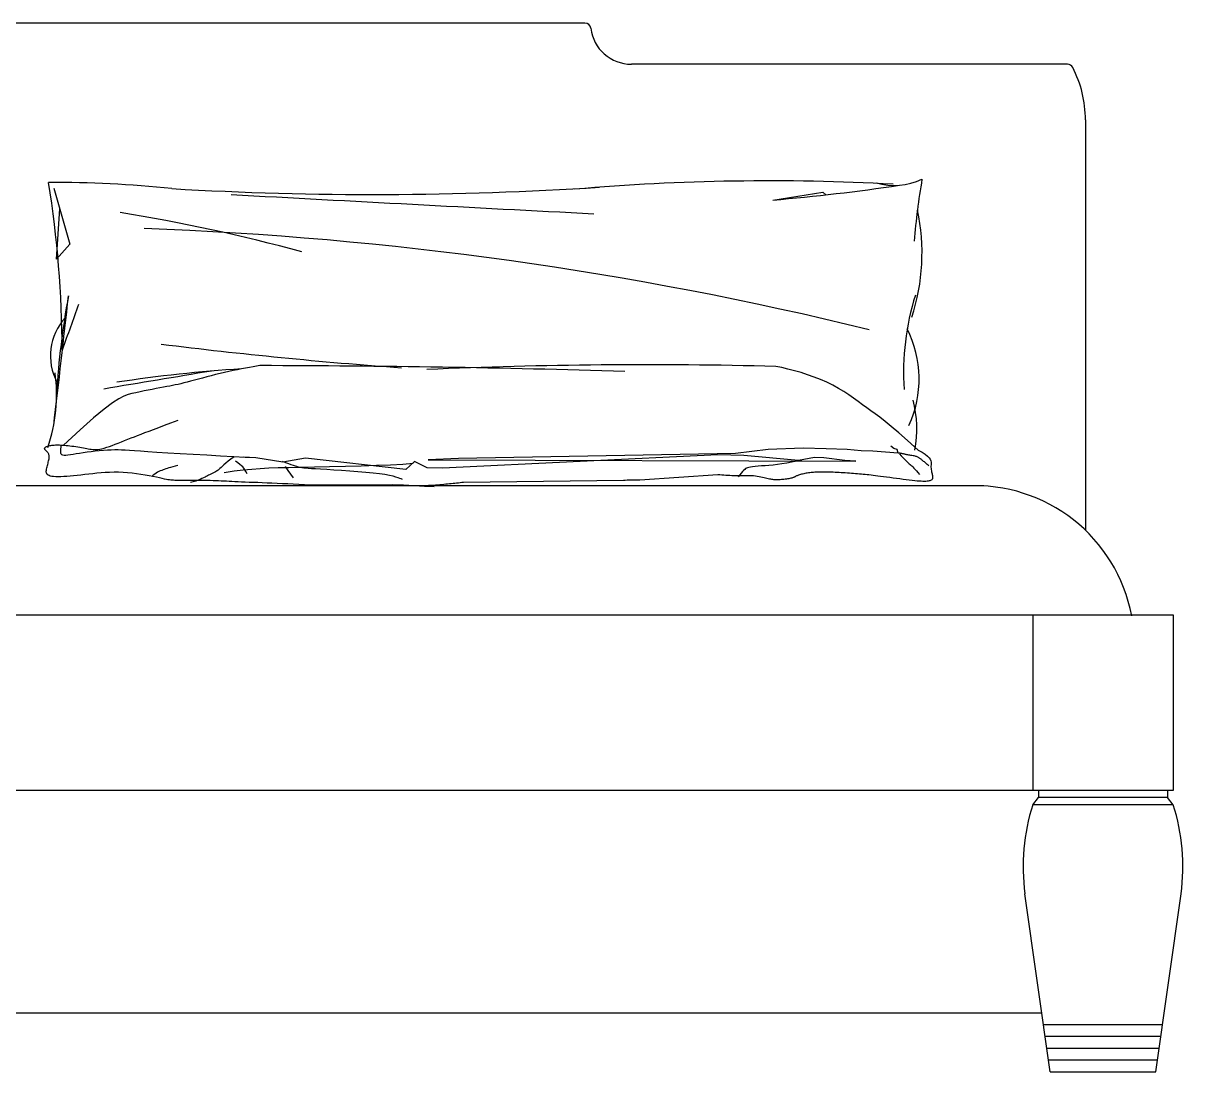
# Model space of a CAD drawing. Header units: millimetres. Extents: x 6388 to 59789, y -18725 to 8137.
# Drawn here: x 39439 to 40429, y -1777 to -882 of the extents above; entities that cross this region are included whole.
import ezdxf

# ---------------------------------------------------------------- set-up
doc = ezdxf.new("R2010")
doc.units = ezdxf.units.MM

# ---------------------------------------------------------------- blocks, each defined once
blk = doc.blocks.new('A$C1CCA4D2C')
for p, q in [((2120.6, 895), (1622.79, 895)), ((2532.48, 860), (2160.29, 860)), ((2547.79, 812.46), (2547.79, 462.22)), ((1667.4, 754.09), (1680.87, 706.39)), ((2280.89, 744.05), (2323.67, 750.65)), ((2323.67, 750.65), (2326.31, 748.54)), ((1669.62, 693.72), (1672.31, 736.68)), ((1680.87, 706.39), (1669.62, 693.72)), ((1801.61, 594.09), (1797.86, 593.11)), ((1805.4, 595.06), (1801.61, 594.09)), ((1809.2, 596), (1805.4, 595.06)), ((1812.97, 596.89), (1809.2, 596)), ((1816.7, 597.73), (1812.97, 596.89)), ((1820.37, 598.53), (1816.7, 597.73)), ((1823.97, 599.27), (1820.37, 598.53)), ((1827.48, 599.97), (1823.97, 599.27)), ((1830.88, 600.61), (1827.48, 599.97)), ((1834.16, 601.21), (1830.88, 600.61)), ((1837.3, 601.77), (1834.16, 601.21)), ((1840.3, 602.27), (1837.3, 601.77)), ((1843.19, 602.75), (1840.3, 602.27)), ((2288.59, 601), (2283.53, 602.07)), ((2293.91, 599.75), (2288.59, 601)), ((2299.42, 598.33), (2293.91, 599.75)), ((2305.04, 596.73), (2299.42, 598.33)), ((2310.69, 594.95), (2305.04, 596.73)), ((2316.3, 592.99), (2310.69, 594.95)), ((1760.84, 584.27), (1757.86, 583.71)), ((1763.59, 584.78), (1760.84, 584.27)), ((1766.15, 585.27), (1763.59, 584.78)), ((1768.57, 585.75), (1766.15, 585.27)), ((1770.94, 586.24), (1768.57, 585.75)), ((1773.3, 586.75), (1770.94, 586.24)), ((1775.73, 587.3), (1773.3, 586.75)), ((1778.29, 587.92), (1775.73, 587.3)), ((1781.04, 588.61), (1778.29, 587.92)), ((1784.04, 589.39), (1781.04, 588.61)), ((1787.25, 590.25), (1784.04, 589.39)), ((1790.65, 591.17), (1787.25, 590.25)), ((1794.2, 592.13), (1790.65, 591.17)), ((1797.86, 593.11), (1794.2, 592.13)), ((2321.78, 590.84), (2316.3, 592.99)), ((2327.08, 588.5), (2321.78, 590.84)), ((2332.11, 585.98), (2327.08, 588.5)), ((2336.9, 583.31), (2332.11, 585.98)), ((1722.7, 574.51), (1717.24, 570.97)), ((1727.02, 576.71), (1722.7, 574.51)), ((1730.64, 578.02), (1727.02, 576.71)), ((1733.97, 578.88), (1730.64, 578.02)), ((1737.36, 579.64), (1733.97, 578.88)), ((1740.84, 580.39), (1737.36, 579.64)), ((1744.36, 581.12), (1740.84, 580.39)), ((1747.87, 581.81), (1744.36, 581.12)), ((1751.32, 582.48), (1747.87, 581.81)), ((1754.67, 583.11), (1751.32, 582.48)), ((1757.86, 583.71), (1754.67, 583.11)), ((2341.45, 580.54), (2336.9, 583.31)), ((2345.77, 577.7), (2341.45, 580.54)), ((2349.9, 574.85), (2345.77, 577.7)), ((2353.84, 572.03), (2349.9, 574.85)), ((1710.22, 565.68), (1701.22, 558.18)), ((1717.24, 570.97), (1710.22, 565.68)), ((2357.6, 569.29), (2353.84, 572.03)), ((2361.22, 566.66), (2357.6, 569.29)), ((2364.74, 564.14), (2361.22, 566.66)), ((1701.22, 558.18), (1689.82, 548.03)), ((1767.24, 553.87), (1773.48, 556.23)), ((2368.35, 561.54), (2364.74, 564.14)), ((2372.29, 558.62), (2368.35, 561.54)), ((2376.79, 555.13), (2372.29, 558.62)), ((2382.08, 550.84), (2376.79, 555.13)), ((1689.82, 548.03), (1675.59, 534.82)), ((1741.79, 544.33), (1745, 545.54)), ((1745, 545.54), (1748.52, 546.86)), ((1748.52, 546.86), (1752.42, 548.32)), ((1752.42, 548.32), (1756.79, 549.95)), ((1756.79, 549.95), (1761.7, 551.79)), ((1761.7, 551.79), (1767.24, 553.87)), ((2388.39, 545.49), (2382.08, 550.84)), ((2395.95, 538.84), (2388.39, 545.49)), ((1663.77, 534.49), (1664.64, 534.65)), ((1664.64, 534.65), (1665.56, 534.79)), ((1665.56, 534.79), (1666.53, 534.9)), ((1666.53, 534.9), (1667.55, 534.98)), ((1667.55, 534.98), (1668.63, 535.03)), ((1668.63, 535.03), (1669.75, 535.05)), ((1669.75, 535.05), (1670.94, 535.04)), ((1670.94, 535.04), (1672.19, 535.01)), ((1672.19, 535.01), (1673.49, 534.95)), ((1673.41, 533.19), (1673.49, 534.95)), ((1673.49, 534.95), (1675.59, 534.82)), ((1674.86, 534.87), (1676.29, 534.76)), ((1676.29, 534.76), (1677.79, 534.63)), ((1677.79, 534.63), (1679.36, 534.48)), ((1714.75, 533.79), (1717.17, 534.66)), ((1717.17, 534.66), (1719.69, 535.62)), ((1719.69, 535.62), (1722.3, 536.64)), ((1722.3, 536.64), (1724.97, 537.71)), ((1724.97, 537.71), (1727.7, 538.8)), ((1727.7, 538.8), (1730.45, 539.91)), ((1730.45, 539.91), (1733.21, 541.01)), ((1733.21, 541.01), (1735.98, 542.1)), ((1735.98, 542.1), (1738.81, 543.19)), ((1738.81, 543.19), (1741.79, 544.33)), ((2405, 530.66), (2395.95, 538.84)), ((1659.43, 531.88), (1659.44, 532.18)), ((1659.51, 531.58), (1659.43, 531.88)), ((1659.44, 532.18), (1659.54, 532.47)), ((1659.66, 531.27), (1659.51, 531.58)), ((1659.54, 532.47), (1659.75, 532.76)), ((1659.87, 530.95), (1659.66, 531.27)), ((1659.75, 532.76), (1660.07, 533.05)), ((1660.14, 530.64), (1659.87, 530.95)), ((1660.07, 533.05), (1660.48, 533.33)), ((1660.44, 530.31), (1660.14, 530.64)), ((1660.76, 529.97), (1660.44, 530.31)), ((1660.48, 533.33), (1660.98, 533.59)), ((1661.1, 529.63), (1660.76, 529.97)), ((1660.98, 533.59), (1661.56, 533.84)), ((1661.44, 529.28), (1661.1, 529.63)), ((1661.77, 528.92), (1661.44, 529.28)), ((1661.56, 533.84), (1662.23, 534.08)), ((1662.09, 528.54), (1661.77, 528.92)), ((1662.38, 528.14), (1662.09, 528.54)), ((1662.23, 534.08), (1662.97, 534.29)), ((1662.65, 527.71), (1662.38, 528.14)), ((1662.88, 527.24), (1662.65, 527.71)), ((1663.07, 526.73), (1662.88, 527.24)), ((1662.97, 534.29), (1663.77, 534.49)), ((1663.21, 526.16), (1663.07, 526.73)), ((1663.3, 525.55), (1663.21, 526.16)), ((1663.29, 524.11), (1663.33, 524.86)), ((1663.33, 524.86), (1663.3, 525.55)), ((1673.17, 529.05), (1673.19, 530.23)), ((1673.28, 528.06), (1673.17, 529.05)), ((1673.19, 530.23), (1673.29, 531.61)), ((1673.57, 527.28), (1673.28, 528.06)), ((1673.29, 531.61), (1673.41, 533.19)), ((1674.1, 526.7), (1673.57, 527.28)), ((1674.92, 526.32), (1674.1, 526.7)), ((1676.07, 526.14), (1674.92, 526.32)), ((1677.56, 526.15), (1676.07, 526.14)), ((1679.35, 526.3), (1677.56, 526.15)), ((1681.44, 526.58), (1679.35, 526.3)), ((1679.36, 534.48), (1680.98, 534.31)), ((1680.98, 534.31), (1682.64, 534.12)), ((1683.8, 526.95), (1681.44, 526.58)), ((1682.64, 534.12), (1684.32, 533.91)), ((1686.41, 527.38), (1683.8, 526.95)), ((1684.32, 533.91), (1686, 533.69)), ((1686, 533.69), (1687.67, 533.45)), ((1689.27, 527.86), (1686.41, 527.38)), ((1687.67, 533.45), (1689.32, 533.2)), ((1692.34, 528.33), (1689.27, 527.86)), ((1689.32, 533.2), (1690.92, 532.94)), ((1690.92, 532.94), (1692.47, 532.67)), ((1695.61, 528.8), (1692.34, 528.33)), ((1692.47, 532.67), (1693.94, 532.39)), ((1693.94, 532.39), (1695.34, 532.1)), ((1695.34, 532.1), (1696.67, 531.82)), ((1699.02, 529.23), (1695.61, 528.8)), ((1696.67, 531.82), (1697.96, 531.57)), ((1697.96, 531.57), (1699.25, 531.35)), ((1702.52, 529.62), (1699.02, 529.23)), ((1699.25, 531.35), (1700.55, 531.2)), ((1700.55, 531.2), (1701.9, 531.12)), ((1701.9, 531.12), (1703.33, 531.12)), ((1706.05, 529.98), (1702.52, 529.62)), ((1703.33, 531.12), (1704.86, 531.23)), ((1704.86, 531.23), (1706.51, 531.47)), ((1709.56, 530.27), (1706.05, 529.98)), ((1706.51, 531.47), (1708.32, 531.84)), ((1708.32, 531.84), (1710.31, 532.36)), ((1712.98, 530.51), (1709.56, 530.27)), ((1710.31, 532.36), (1712.46, 533.01)), ((1712.46, 533.01), (1714.75, 533.79)), ((1716.27, 530.67), (1712.98, 530.51)), ((1719.36, 530.76), (1716.27, 530.67)), ((1722.26, 530.76), (1719.36, 530.76)), ((1725.13, 530.68), (1722.26, 530.76)), ((1728.23, 530.52), (1725.13, 530.68)), ((1731.79, 530.28), (1728.23, 530.52)), ((1736.04, 529.98), (1731.79, 530.28)), ((1741.21, 529.6), (1736.04, 529.98)), ((1747.55, 529.15), (1741.21, 529.6)), ((1755.28, 528.65), (1747.55, 529.15)), ((1764.55, 528.09), (1755.28, 528.65)), ((1775.02, 527.48), (1764.55, 528.09)), ((1786.28, 526.85), (1775.02, 527.48)), ((1797.9, 526.21), (1786.28, 526.85)), ((1809.46, 525.58), (1797.9, 526.21)), ((1820.54, 524.98), (1809.46, 525.58)), ((1821.13, 524.9), (1818.34, 522.87)), ((1830.71, 524.41), (1820.54, 524.98)), ((2234.15, 526.52), (1999.07, 515.17)), ((2249.11, 527.85), (2012.64, 523.56)), ((2245.19, 526.22), (2234.15, 526.52)), ((2256.23, 525.93), (2245.19, 526.22)), ((2276.98, 531.08), (2249.11, 527.85)), ((2302.95, 521.89), (2256.23, 525.93)), ((2306.79, 532.27), (2276.98, 531.08)), ((2326.62, 531.74), (2306.79, 532.27)), ((2344.47, 531.27), (2326.62, 531.74)), ((2356.35, 529.96), (2344.47, 531.27)), ((2366.27, 529.7), (2356.35, 529.96)), ((2388.06, 528.13), (2366.27, 529.7)), ((2384.37, 531.89), (2381.64, 533.95)), ((2387.12, 531.02), (2384.37, 531.89)), ((2388.06, 528.13), (2387.12, 531.02)), ((2388.88, 528.03), (2388.06, 528.13)), ((2389.66, 527.92), (2388.88, 528.03)), ((2389.01, 527.4), (2390.59, 525.75)), ((2390.4, 527.8), (2389.66, 527.92)), ((2391.11, 527.67), (2390.4, 527.8)), ((2390.59, 525.75), (2392.05, 524.24)), ((2391.78, 527.53), (2391.11, 527.67)), ((2392.42, 527.39), (2391.78, 527.53)), ((2393.01, 527.24), (2392.42, 527.39)), ((2393.57, 527.08), (2393.01, 527.24)), ((2394.14, 526.92), (2393.57, 527.08)), ((2394.77, 526.76), (2394.14, 526.92)), ((2395.45, 526.61), (2394.77, 526.76)), ((2396.19, 526.47), (2395.45, 526.61)), ((2396.98, 526.32), (2396.19, 526.47)), ((2397.83, 526.19), (2396.98, 526.32)), ((2398.74, 526.05), (2397.83, 526.19)), ((2399.7, 525.93), (2398.74, 526.05)), ((2400.65, 525.79), (2399.7, 525.93)), ((2401.53, 525.64), (2400.65, 525.79)), ((2402.33, 525.47), (2401.53, 525.64)), ((2403.06, 525.29), (2402.33, 525.47)), ((2403.71, 525.09), (2403.06, 525.29)), ((2404.29, 524.87), (2403.71, 525.09)), ((2404.79, 524.64), (2404.29, 524.87)), ((2405.22, 524.39), (2404.79, 524.64)), ((2405, 530.66), (2408.4, 528.84)), ((2408.4, 528.84), (2411.05, 527.15)), ((2411.05, 527.15), (2413.02, 525.58)), ((2413.02, 525.58), (2414.41, 524.12)), ((1661.05, 514.42), (1661.25, 515.38)), ((1661.25, 515.38), (1661.48, 516.37)), ((1661.48, 516.37), (1661.74, 517.39)), ((1661.74, 517.39), (1662.02, 518.42)), ((1662.02, 518.42), (1662.3, 519.44)), ((1662.3, 519.44), (1662.57, 520.46)), ((1662.57, 520.46), (1662.81, 521.44)), ((1662.81, 521.44), (1663.02, 522.39)), ((1663.02, 522.39), (1663.19, 523.28)), ((1663.19, 523.28), (1663.29, 524.11)), ((1764, 514.99), (1762.75, 514.58)), ((1765.38, 515.41), (1764, 514.99)), ((1766.94, 515.86), (1765.38, 515.41)), ((1768.72, 516.35), (1766.94, 515.86)), ((1770.76, 516.89), (1768.72, 516.35)), ((1773.12, 517.51), (1770.76, 516.89)), ((1809.07, 514.95), (1808.23, 514.19)), ((1810.01, 515.85), (1809.07, 514.95)), ((1811.12, 516.89), (1810.01, 515.85)), ((1812.45, 518.09), (1811.12, 516.89)), ((1814.05, 519.48), (1812.45, 518.09)), ((1816, 521.07), (1814.05, 519.48)), ((1818.34, 522.87), (1816, 521.07)), ((1824.42, 519.66), (1822.22, 521.3)), ((1826.11, 518.35), (1824.42, 519.66)), ((1827.41, 517.25), (1826.11, 518.35)), ((1828.45, 516.22), (1827.41, 517.25)), ((1829.33, 515.14), (1828.45, 516.22)), ((1839.55, 523.9), (1828.84, 524.53)), ((1830.18, 513.89), (1829.33, 515.14)), ((1839.55, 523.9), (1830.71, 524.41)), ((1836.19, 514.5), (1843.4, 515.02)), ((1862.77, 520.37), (1839.55, 523.9)), ((1843.4, 515.02), (1850.85, 515.38)), ((1850.85, 515.38), (1858.88, 515.65)), ((1858.88, 515.65), (1867.85, 515.85)), ((1865.22, 519.86), (1862.33, 521.03)), ((1881.94, 523.87), (1862.77, 520.37)), ((1867.29, 513.36), (1865, 516.59)), ((1867.73, 518.89), (1865.22, 519.86)), ((1869.91, 518.08), (1867.73, 518.89)), ((1867.85, 515.85), (1878.1, 516.05)), ((1871.78, 517.43), (1869.91, 518.08)), ((1873.41, 516.91), (1871.78, 517.43)), ((1874.82, 516.5), (1873.41, 516.91)), ((1876.07, 516.17), (1874.82, 516.5)), ((1877.19, 515.9), (1876.07, 516.17)), ((1878.25, 515.68), (1877.19, 515.9)), ((1878.1, 516.05), (1889.83, 516.27)), ((1879.36, 515.49), (1878.25, 515.68)), ((1880.66, 515.32), (1879.36, 515.49)), ((1882.3, 515.15), (1880.66, 515.32)), ((1967.66, 513.98), (1881.94, 523.87)), ((1884.4, 514.98), (1882.3, 515.15)), ((1887.12, 514.78), (1884.4, 514.98)), ((1890.58, 514.56), (1887.12, 514.78)), ((1889.83, 516.27), (1902.67, 516.54)), ((1902.67, 516.54), (1916.1, 516.86)), ((1916.1, 516.86), (1929.6, 517.23)), ((1929.6, 517.23), (1942.64, 517.66)), ((1942.64, 517.66), (1954.72, 518.17)), ((1954.72, 518.17), (1965.29, 518.74)), ((1965.29, 518.74), (1973.86, 519.4)), ((1975.11, 520.82), (1967.66, 513.98)), ((1986.02, 515.52), (1975.11, 520.82)), ((1999.07, 515.17), (1986.02, 515.52)), ((2012.64, 523.56), (1986.8, 522.26)), ((1986.8, 522.26), (2351.75, 521.16)), ((2257.75, 514.83), (2256.94, 514.18)), ((2258.46, 515.27), (2257.75, 514.83)), ((2259.29, 515.6), (2258.46, 515.27)), ((2260.45, 515.91), (2259.29, 515.6)), ((2261.94, 516.19), (2260.45, 515.91)), ((2263.76, 516.45), (2261.94, 516.19)), ((2265.91, 516.68), (2263.76, 516.45)), ((2268.38, 516.89), (2265.91, 516.68)), ((2271.19, 517.08), (2268.38, 516.89)), ((2274.32, 517.25), (2271.19, 517.08)), ((2277.7, 517.46), (2274.32, 517.25)), ((2281.24, 517.78), (2277.7, 517.46)), ((2284.93, 518.22), (2281.24, 517.78)), ((2288.79, 518.78), (2284.93, 518.22)), ((2292.81, 519.45), (2288.79, 518.78)), ((2296.99, 520.23), (2292.81, 519.45)), ((2301.33, 521.14), (2296.99, 520.23)), ((2305.83, 522.15), (2301.33, 521.14)), ((2316.44, 524.33), (2302.95, 521.89)), ((2324.47, 524.12), (2316.44, 524.33)), ((2342.45, 521.71), (2324.47, 524.12)), ((2351.75, 521.16), (2342.45, 521.71)), ((2392.05, 524.24), (2393.37, 522.89)), ((2393.37, 522.89), (2394.57, 521.7)), ((2394.57, 521.7), (2395.65, 520.65)), ((2395.65, 520.65), (2396.59, 519.76)), ((2396.59, 519.76), (2397.42, 519.02)), ((2397.42, 519.02), (2398.11, 518.43)), ((2398.11, 518.43), (2398.79, 517.84)), ((2398.79, 517.84), (2399.55, 517.12)), ((2399.55, 517.12), (2400.41, 516.26)), ((2400.41, 516.26), (2401.35, 515.26)), ((2401.35, 515.26), (2402.39, 514.13)), ((2405.62, 524.12), (2405.22, 524.39)), ((2406.05, 523.82), (2405.62, 524.12)), ((2406.5, 523.5), (2406.05, 523.82)), ((2406.97, 523.15), (2406.5, 523.5)), ((2407.47, 522.78), (2406.97, 523.15)), ((2408, 522.38), (2407.47, 522.78)), ((2408.54, 521.96), (2408, 522.38)), ((2409.11, 521.51), (2408.54, 521.96)), ((2409.7, 521.04), (2409.11, 521.51)), ((2410.31, 520.55), (2409.7, 521.04)), ((2410.92, 520.04), (2410.31, 520.55)), ((2411.54, 519.51), (2410.92, 520.04)), ((2412.18, 518.96), (2411.54, 519.51)), ((2412.83, 518.4), (2412.18, 518.96)), ((2413.49, 517.81), (2412.83, 518.4)), ((2414.16, 517.21), (2413.49, 517.81)), ((2414.41, 524.12), (2415.32, 522.76)), ((2415.32, 522.76), (2415.85, 521.48)), ((2415.85, 521.48), (2416.08, 520.27)), ((2415.97, 516.98), (2415.95, 515.95)), ((2415.95, 515.95), (2416.01, 514.96)), ((2416.04, 518.03), (2415.97, 516.98)), ((2416.01, 514.96), (2416.13, 513.99)), ((2416.11, 519.13), (2416.04, 518.03)), ((2416.08, 520.27), (2416.11, 519.13)), ((1660.83, 512.64), (1660.9, 513.5)), ((1660.86, 511.84), (1660.83, 512.64)), ((1660.99, 511.1), (1660.86, 511.84)), ((1660.9, 513.5), (1661.05, 514.42)), ((1661.27, 510.42), (1660.99, 511.1)), ((1661.71, 509.82), (1661.27, 510.42)), ((1662.33, 509.28), (1661.71, 509.82)), ((1663.16, 508.83), (1662.33, 509.28)), ((1664.21, 508.46), (1663.16, 508.83)), ((1665.51, 508.18), (1664.21, 508.46)), ((1667.08, 507.99), (1665.51, 508.18)), ((1668.9, 507.88), (1667.08, 507.99)), ((1670.95, 507.86), (1668.9, 507.88)), ((1673.22, 507.9), (1670.95, 507.86)), ((1675.68, 508.01), (1673.22, 507.9)), ((1678.33, 508.19), (1675.68, 508.01)), ((1681.14, 508.41), (1678.33, 508.19)), ((1684.09, 508.68), (1681.14, 508.41)), ((1687.17, 508.99), (1684.09, 508.68)), ((1690.36, 509.34), (1687.17, 508.99)), ((1693.64, 509.71), (1690.36, 509.34)), ((1697, 510.09), (1693.64, 509.71)), ((1700.44, 510.47), (1697, 510.09)), ((1703.96, 510.82), (1700.44, 510.47)), ((1707.54, 511.14), (1703.96, 510.82)), ((1711.19, 511.39), (1707.54, 511.14)), ((1714.9, 511.58), (1711.19, 511.39)), ((1718.66, 511.67), (1714.9, 511.58)), ((1722.46, 511.66), (1718.66, 511.67)), ((1726.31, 511.53), (1722.46, 511.66)), ((1730.18, 511.26), (1726.31, 511.53)), ((1734.05, 510.88), (1730.18, 511.26)), ((1737.88, 510.4), (1734.05, 510.88)), ((1741.61, 509.85), (1737.88, 510.4)), ((1745.21, 509.25), (1741.61, 509.85)), ((1748.63, 508.63), (1745.21, 509.25)), ((1751.84, 508), (1748.63, 508.63)), ((1752.11, 509.18), (1750.83, 508.05)), ((1754.79, 507.4), (1751.84, 508)), ((1753.36, 510.16), (1752.11, 509.18)), ((1754.59, 511), (1753.36, 510.16)), ((1755.8, 511.71), (1754.59, 511)), ((1757.44, 506.84), (1754.79, 507.4)), ((1756.98, 512.33), (1755.8, 511.71)), ((1758.15, 512.87), (1756.98, 512.33)), ((1759.75, 506.34), (1757.44, 506.84)), ((1759.31, 513.34), (1758.15, 512.87)), ((1760.45, 513.77), (1759.31, 513.34)), ((1761.69, 505.93), (1759.75, 506.34)), ((1761.58, 514.18), (1760.45, 513.77)), ((1762.75, 514.58), (1761.58, 514.18)), ((1763.32, 505.6), (1761.69, 505.93)), ((1764.71, 505.35), (1763.32, 505.6)), ((1765.93, 505.15), (1764.71, 505.35)), ((1767.05, 505.01), (1765.93, 505.15)), ((1768.15, 504.92), (1767.05, 505.01)), ((1769.3, 504.86), (1768.15, 504.92)), ((1770.57, 504.83), (1769.3, 504.86)), ((1772.04, 504.82), (1770.57, 504.83)), ((1773.77, 504.81), (1772.04, 504.82)), ((1775.81, 504.81), (1773.77, 504.81)), ((1778.14, 504.81), (1775.81, 504.81)), ((1780.71, 504.81), (1778.14, 504.81)), ((1783.45, 504.8), (1780.71, 504.81)), ((1786.32, 504.79), (1783.45, 504.8)), ((1790.33, 504.97), (1788.41, 504.26)), ((1792.07, 505.66), (1790.33, 504.97)), ((1793.64, 506.34), (1792.07, 505.66)), ((1795.05, 506.99), (1793.64, 506.34)), ((1796.3, 507.6), (1795.05, 506.99)), ((1797.42, 508.16), (1796.3, 507.6)), ((1798.4, 508.66), (1797.42, 508.16)), ((1799.26, 509.11), (1798.4, 508.66)), ((1800.02, 509.51), (1799.26, 509.11)), ((1800.71, 509.87), (1800.02, 509.51)), ((1801.33, 510.19), (1800.71, 509.87)), ((1801.91, 510.49), (1801.33, 510.19)), ((1802.47, 510.76), (1801.91, 510.49)), ((1803.02, 511.03), (1802.47, 510.76)), ((1803.58, 511.28), (1803.02, 511.03)), ((1804.16, 511.55), (1803.58, 511.28)), ((1804.75, 511.84), (1804.16, 511.55)), ((1805.38, 512.17), (1804.75, 511.84)), ((1806.03, 512.56), (1805.38, 512.17)), ((1806.73, 513.01), (1806.03, 512.56)), ((1807.46, 513.55), (1806.73, 513.01)), ((1808.23, 514.19), (1807.46, 513.55)), ((1812.55, 511.55), (1821.11, 512.81)), ((1821.11, 512.81), (1828.88, 513.78)), ((1828.88, 513.78), (1836.19, 514.5)), ((1831.12, 512.32), (1830.18, 513.89)), ((1832.26, 510.32), (1831.12, 512.32)), ((1871.89, 506.88), (1867.29, 513.36)), ((1894.92, 514.29), (1890.58, 514.56)), ((1900.22, 513.96), (1894.92, 514.29)), ((1906.3, 513.58), (1900.22, 513.96)), ((1912.91, 513.15), (1906.3, 513.58)), ((1919.8, 512.67), (1912.91, 513.15)), ((1926.73, 512.14), (1919.8, 512.67)), ((1933.44, 511.58), (1926.73, 512.14)), ((1939.7, 510.98), (1933.44, 511.58)), ((1945.26, 510.34), (1939.7, 510.98)), ((1949.92, 509.67), (1945.26, 510.34)), ((1953.74, 508.99), (1949.92, 509.67)), ((1956.82, 508.32), (1953.74, 508.99)), ((1959.26, 507.67), (1956.82, 508.32)), ((1961.17, 507.06), (1959.26, 507.67)), ((1962.66, 506.51), (1961.17, 507.06)), ((1963.83, 506.04), (1962.66, 506.51)), ((1964.79, 505.66), (1963.83, 506.04)), ((2156.53, 504.86), (2155.02, 504.74)), ((2158.05, 504.96), (2156.53, 504.86)), ((2159.58, 505.03), (2158.05, 504.96)), ((2161.13, 505.08), (2159.58, 505.03)), ((2162.69, 505.09), (2161.13, 505.08)), ((2164.27, 505.07), (2162.69, 505.09)), ((2165.86, 505.01), (2164.27, 505.07)), ((2167.48, 504.91), (2165.86, 505.01)), ((2233.96, 509.6), (2167.48, 504.91)), ((2235.62, 509.46), (2233.96, 509.6)), ((2237.31, 509.32), (2235.62, 509.46)), ((2239.02, 509.18), (2237.31, 509.32)), ((2240.75, 509.04), (2239.02, 509.18)), ((2242.51, 508.92), (2240.75, 509.04)), ((2244.3, 508.82), (2242.51, 508.92)), ((2246.12, 508.75), (2244.3, 508.82)), ((2247.97, 508.72), (2246.12, 508.75)), ((2249.84, 508.72), (2247.97, 508.72)), ((2251.72, 508.74), (2249.84, 508.72)), ((2252.77, 509.55), (2251.49, 507.88)), ((2253.61, 508.77), (2251.72, 508.74)), ((2253.95, 511.01), (2252.77, 509.55)), ((2255.49, 508.8), (2253.61, 508.77)), ((2255.04, 512.27), (2253.95, 511.01)), ((2256.04, 513.33), (2255.04, 512.27)), ((2257.35, 508.81), (2255.49, 508.8)), ((2256.94, 514.18), (2256.04, 513.33)), ((2259.19, 508.81), (2257.35, 508.81)), ((2261, 508.78), (2259.19, 508.81)), ((2262.77, 508.72), (2261, 508.78)), ((2264.48, 508.6), (2262.77, 508.72)), ((2266.13, 508.43), (2264.48, 508.6)), ((2267.72, 508.21), (2266.13, 508.43)), ((2269.25, 507.95), (2267.72, 508.21)), ((2270.71, 507.67), (2269.25, 507.95)), ((2272.12, 507.36), (2270.71, 507.67)), ((2273.45, 507.05), (2272.12, 507.36)), ((2274.72, 506.74), (2273.45, 507.05)), ((2275.93, 506.44), (2274.72, 506.74)), ((2277.07, 506.17), (2275.93, 506.44)), ((2278.14, 505.92), (2277.07, 506.17)), ((2279.14, 505.72), (2278.14, 505.92)), ((2280.09, 505.55), (2279.14, 505.72)), ((2280.99, 505.42), (2280.09, 505.55)), ((2281.87, 505.33), (2280.99, 505.42)), ((2282.73, 505.26), (2281.87, 505.33)), ((2283.58, 505.23), (2282.73, 505.26)), ((2284.45, 505.23), (2283.58, 505.23)), ((2285.33, 505.24), (2284.45, 505.23)), ((2286.25, 505.29), (2285.33, 505.24)), ((2287.22, 505.35), (2286.25, 505.29)), ((2288.24, 505.43), (2287.22, 505.35)), ((2289.3, 505.53), (2288.24, 505.43)), ((2290.39, 505.64), (2289.3, 505.53)), ((2291.48, 505.77), (2290.39, 505.64)), ((2292.57, 505.91), (2291.48, 505.77)), ((2293.62, 506.06), (2292.57, 505.91)), ((2294.63, 506.22), (2293.62, 506.06)), ((2295.57, 506.39), (2294.63, 506.22)), ((2296.42, 506.56), (2295.57, 506.39)), ((2297.18, 506.74), (2296.42, 506.56)), ((2297.82, 506.92), (2297.18, 506.74)), ((2298.37, 507.11), (2297.82, 506.92)), ((2298.84, 507.3), (2298.37, 507.11)), ((2299.25, 507.49), (2298.84, 507.3)), ((2299.62, 507.69), (2299.25, 507.49)), ((2299.98, 507.89), (2299.62, 507.69)), ((2300.35, 508.1), (2299.98, 507.89)), ((2300.75, 508.32), (2300.35, 508.1)), ((2301.19, 508.54), (2300.75, 508.32)), ((2301.7, 508.77), (2301.19, 508.54)), ((2302.29, 509.01), (2301.7, 508.77)), ((2302.97, 509.25), (2302.29, 509.01)), ((2303.72, 509.49), (2302.97, 509.25)), ((2304.54, 509.73), (2303.72, 509.49)), ((2305.41, 509.97), (2304.54, 509.73)), ((2306.33, 510.2), (2305.41, 509.97)), ((2307.3, 510.43), (2306.33, 510.2)), ((2308.3, 510.64), (2307.3, 510.43)), ((2309.32, 510.84), (2308.3, 510.64)), ((2310.36, 511.02), (2309.32, 510.84)), ((2311.41, 511.18), (2310.36, 511.02)), ((2312.48, 511.32), (2311.41, 511.18)), ((2313.56, 511.44), (2312.48, 511.32)), ((2314.66, 511.55), (2313.56, 511.44)), ((2315.79, 511.64), (2314.66, 511.55)), ((2316.95, 511.71), (2315.79, 511.64)), ((2318.14, 511.77), (2316.95, 511.71)), ((2319.37, 511.82), (2318.14, 511.77)), ((2320.64, 511.85), (2319.37, 511.82)), ((2321.96, 511.87), (2320.64, 511.85)), ((2323.33, 511.88), (2321.96, 511.87)), ((2324.74, 511.87), (2323.33, 511.88)), ((2326.19, 511.86), (2324.74, 511.87)), ((2327.69, 511.83), (2326.19, 511.86)), ((2329.24, 511.8), (2327.69, 511.83)), ((2330.82, 511.75), (2329.24, 511.8)), ((2332.44, 511.69), (2330.82, 511.75)), ((2334.09, 511.62), (2332.44, 511.69)), ((2335.78, 511.55), (2334.09, 511.62)), ((2337.5, 511.46), (2335.78, 511.55)), ((2339.25, 511.35), (2337.5, 511.46)), ((2341.02, 511.24), (2339.25, 511.35)), ((2342.8, 511.13), (2341.02, 511.24)), ((2344.59, 511), (2342.8, 511.13)), ((2346.37, 510.87), (2344.59, 511)), ((2348.15, 510.73), (2346.37, 510.87)), ((2349.91, 510.59), (2348.15, 510.73)), ((2351.64, 510.45), (2349.91, 510.59)), ((2353.34, 510.31), (2351.64, 510.45)), ((2355, 510.16), (2353.34, 510.31)), ((2356.61, 510.02), (2355, 510.16)), ((2358.2, 509.88), (2356.61, 510.02)), ((2359.79, 509.73), (2358.2, 509.88)), ((2361.4, 509.57), (2359.79, 509.73)), ((2363.06, 509.39), (2361.4, 509.57)), ((2364.8, 509.2), (2363.06, 509.39)), ((2366.63, 508.99), (2364.8, 509.2)), ((2368.59, 508.76), (2366.63, 508.99)), ((2370.7, 508.49), (2368.59, 508.76)), ((2372.97, 508.2), (2370.7, 508.49)), ((2375.44, 507.87), (2372.97, 508.2)), ((2378.06, 507.52), (2375.44, 507.87)), ((2380.8, 507.15), (2378.06, 507.52)), ((2383.62, 506.76), (2380.8, 507.15)), ((2386.47, 506.38), (2383.62, 506.76)), ((2389.32, 505.99), (2386.47, 506.38)), ((2392.12, 505.62), (2389.32, 505.99)), ((2394.83, 505.28), (2392.12, 505.62)), ((2397.42, 504.96), (2394.83, 505.28)), ((2399.84, 504.68), (2397.42, 504.96)), ((2402.39, 514.13), (2403.51, 512.85)), ((2403.51, 512.85), (2404.72, 511.44)), ((2404.72, 511.44), (2406.03, 509.88)), ((2416.17, 505.02), (2415.68, 504.73)), ((2416.13, 513.99), (2416.28, 513.06)), ((2416.57, 505.36), (2416.17, 505.02)), ((2416.28, 513.06), (2416.47, 512.17)), ((2416.47, 512.17), (2416.67, 511.32)), ((2416.89, 505.73), (2416.57, 505.36)), ((2416.67, 511.32), (2416.86, 510.51)), ((2416.86, 510.51), (2417.05, 509.74)), ((2417.12, 506.16), (2416.89, 505.73)), ((2417.05, 509.74), (2417.2, 509.02)), ((2417.27, 506.63), (2417.12, 506.16)), ((2417.2, 509.02), (2417.31, 508.35)), ((2417.35, 507.15), (2417.27, 506.63)), ((2417.31, 508.35), (2417.36, 507.73)), ((2417.36, 507.73), (2417.35, 507.15)), ((2460.97, 500), (1622.79, 500)), ((1786.3, 503.55), (1784, 502.86)), ((1788.41, 504.26), (1786.3, 503.55)), ((1789.26, 504.77), (1786.32, 504.79)), ((1792.22, 504.74), (1789.26, 504.77)), ((1795.16, 504.71), (1792.22, 504.74)), ((1798.01, 504.66), (1795.16, 504.71)), ((1800.72, 504.6), (1798.01, 504.66)), ((1803.26, 504.52), (1800.72, 504.6)), ((1805.66, 504.43), (1803.26, 504.52)), ((1807.94, 504.33), (1805.66, 504.43)), ((1810.17, 504.22), (1807.94, 504.33)), ((1812.37, 504.1), (1810.17, 504.22)), ((1814.59, 503.98), (1812.37, 504.1)), ((1816.88, 503.85), (1814.59, 503.98)), ((1819.26, 503.72), (1816.88, 503.85)), ((1821.79, 503.59), (1819.26, 503.72)), ((1824.51, 503.47), (1821.79, 503.59)), ((1827.45, 503.35), (1824.51, 503.47)), ((1830.6, 503.22), (1827.45, 503.35)), ((1833.97, 503.1), (1830.6, 503.22)), ((1837.52, 502.97), (1833.97, 503.1)), ((1841.26, 502.84), (1837.52, 502.97)), ((1845.18, 502.69), (1841.26, 502.84)), ((1849.25, 502.54), (1845.18, 502.69)), ((1853.48, 502.37), (1849.25, 502.54)), ((1857.85, 502.18), (1853.48, 502.37)), ((1862.35, 501.97), (1857.85, 502.18)), ((1866.96, 501.74), (1862.35, 501.97)), ((1871.67, 501.49), (1866.96, 501.74)), ((1876.45, 501.23), (1871.67, 501.49)), ((1881.27, 500.95), (1876.45, 501.23)), ((1886.11, 500.68), (1881.27, 500.95)), ((1956.1, 501.11), (1886.11, 500.68)), ((1960.91, 500.83), (1956.1, 501.11)), ((1960.22, 500.23), (1956.36, 500.35)), ((1963.92, 500.15), (1960.22, 500.23)), ((1965.66, 500.57), (1960.91, 500.83)), ((1967.45, 500.08), (1963.92, 500.15)), ((1970.33, 500.32), (1965.66, 500.57)), ((1970.8, 500.04), (1967.45, 500.08)), ((1974.9, 500.09), (1970.33, 500.32)), ((1973.97, 500.03), (1970.8, 500.04)), ((1976.95, 500.04), (1973.97, 500.03)), ((1979.35, 499.89), (1974.9, 500.09)), ((1979.73, 500.07), (1976.95, 500.04)), ((1983.66, 499.7), (1979.35, 499.89)), ((1982.33, 500.13), (1979.73, 500.07)), ((1984.76, 500.21), (1982.33, 500.13)), ((1987.82, 499.54), (1983.66, 499.7)), ((1987.05, 500.31), (1984.76, 500.21)), ((1989.2, 500.42), (1987.05, 500.31)), ((1991.84, 499.41), (1987.82, 499.54)), ((1991.23, 500.54), (1989.2, 500.42)), ((1993.15, 500.68), (1991.23, 500.54)), ((1995, 500.82), (1993.15, 500.68)), ((1996.76, 500.97), (1995, 500.82)), ((1998.48, 501.12), (1996.76, 500.97)), ((2000.15, 501.28), (1998.48, 501.12)), ((2001.79, 501.43), (2000.15, 501.28)), ((2003.39, 501.59), (2001.79, 501.43)), ((2004.97, 501.74), (2003.39, 501.59)), ((2006.52, 501.9), (2004.97, 501.74)), ((2008.05, 502.06), (2006.52, 501.9)), ((2009.57, 502.22), (2008.05, 502.06)), ((2011.08, 502.37), (2009.57, 502.22)), ((2012.57, 502.53), (2011.08, 502.37)), ((2014.07, 502.69), (2012.57, 502.53)), ((2015.56, 502.85), (2014.07, 502.69)), ((2017.06, 503), (2015.56, 502.85)), ((2153.51, 504.61), (2017.06, 503)), ((2155.02, 504.74), (2153.51, 504.61)), ((2402.07, 504.44), (2399.84, 504.68)), ((2404.09, 504.25), (2402.07, 504.44)), ((2405.93, 504.1), (2404.09, 504.25)), ((2407.59, 504), (2405.93, 504.1)), ((2409.09, 503.94), (2407.59, 504)), ((2410.42, 503.92), (2409.09, 503.94)), ((2411.61, 503.95), (2410.42, 503.92)), ((2412.66, 504.02), (2411.61, 503.95)), ((2413.58, 504.13), (2412.66, 504.02)), ((2414.39, 504.29), (2413.58, 504.13)), ((2415.08, 504.49), (2414.39, 504.29)), ((2415.68, 504.73), (2415.08, 504.49)), ((622.79, 390), (2622.79, 390)), ((2502.79, 390), (2502.79, 240)), ((2622.79, 390), (2622.79, 240)), ((2502.79, 240), (1622.79, 240)), ((2622.79, 240), (2502.79, 240)), ((2507.79, 240), (2507.79, 234)), ((2617.79, 240), (2617.79, 234)), ((2502.79, 228), (2507.79, 234)), ((2622.79, 228), (2502.79, 228)), ((2617.79, 234), (2507.79, 234)), ((2622.79, 228), (2617.79, 234)), ((2517.79, 0), (2496.17, 151.9)), ((2607.79, 0), (2629.41, 151.9)), ((2510.67, 50), (734.9, 50)), ((2613.48, 40), (2512.09, 40)), ((2612.06, 30), (2513.52, 30)), ((2610.63, 20), (2514.94, 20)), ((2609.21, 10), (2516.36, 10)), ((2517.79, 0), (2607.79, 0))]:
    blk.add_line(p, q)
for centre, radius, start, end in [((2120.6, 890), 5, 7.18076, 90), ((2160.29, 895), 35, 187.18076, 270), ((2532.48, 855), 5, 27.23197, 90), ((2449.82, 812.46), 97.97, 0, 27.23197), ((1666.71, -212.13), 971.23, 84.01883, 90.23331), ((742.86, 612.2), 931.55, 0.23379, 9.07251), ((1940.67, 3731.31), 2982.5, 266.67955, 273.69633), ((2278.29, -1195.35), 1955.78, 86.91246, 94.87723), ((2130.85, 2495.48), 1757.85, 274.8966, 278.44633), ((2384.88, 810.55), 54.01, 253.16173, 295.68028), ((2974.6, 664.41), 574.64, 170.23458, 175.54491), ((6259.14, 81621.93), 80994.94, 266.8572818, 267.0764453), ((1494.08, -706.33), 1457.85, 74.68995, 80.93334), ((2233.07, 698.61), 175.25, 341.84911, 12.1644), ((1632.93, -2340.21), 3061.89, 76.20444, 87.91642), ((-11971.42, 2158.79), 13732.94, 353.278935, 353.744311), ((2348.9, 538.88), 680.46, 169.54378, 176.62701), ((18735.28, -5492.05), 18121.3, 160.170895, 160.301836), ((2614.16, 596.78), 221.62, 162.64185, 183.70364), ((1712.55, 611.04), 48.22, 137.72919, 207.82132), ((2311.03, 591.35), 94.83, 335.2909, 26.75955), ((2239.64, 4455.12), 3864.01, 262.8533, 265.90985), ((1533.74, 577.45), 135.89, 340.78467, 8.11966), ((17828.34, -95830.21), 97751.04, 99.4364455, 99.4909963), ((1900.84, -578.49), 1180.74, 93.5619, 98.76024), ((1813.41, -11169.7), 11772.49, 88.339372, 89.855043), ((2173.57, -3774.49), 4377.94, 88.56078, 92.46043), ((2302.99, 548.57), 100.88, 349.75418, 14.24513), ((2453.45, 364.08), 136.13, 10.5769, 93.16508), ((2671.87, 174.95), 177.21, 162.58162, 187.4741), ((2453.7, 174.95), 177.21, 352.5259, 17.41838)]:
    blk.add_arc(centre, radius, start, end)

msp = doc.modelspace()

# ---------------------------------------------------------------- block references
msp.add_blockref('A$C1CCA4D2C', (37798.35, -1776.95))

doc.saveas('drawing.dxf')
